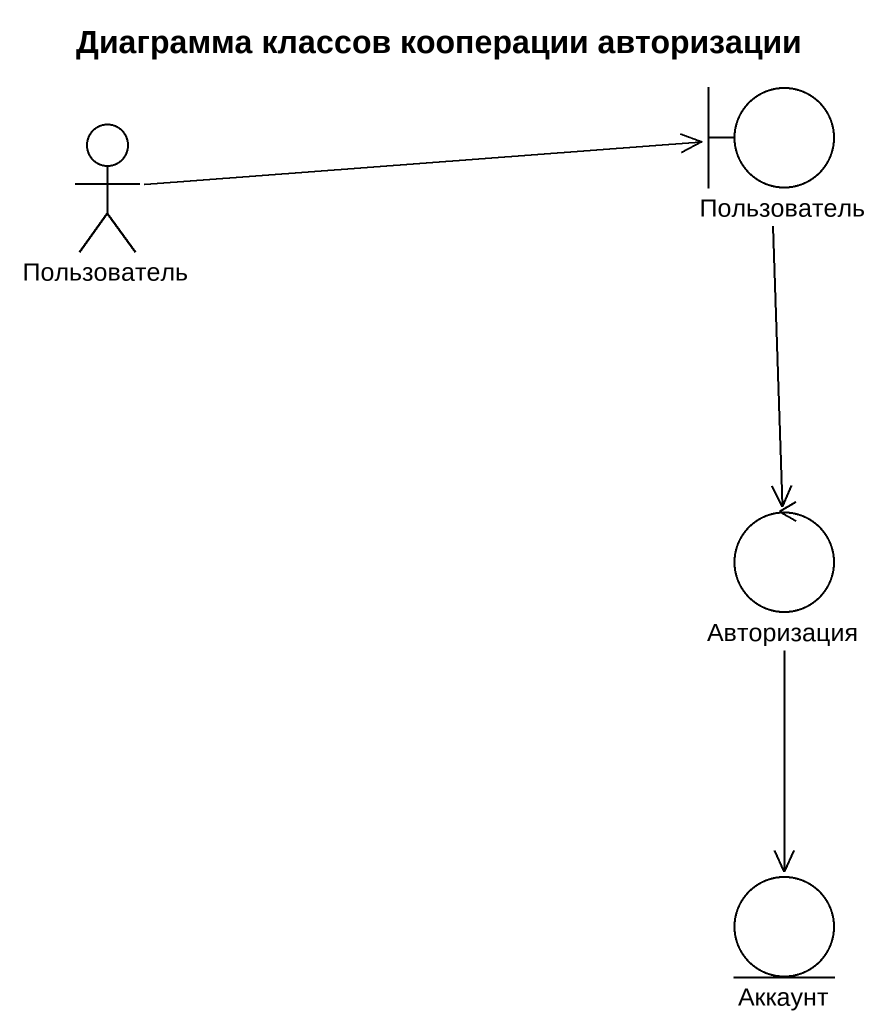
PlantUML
@startuml
title Диаграмма классов кооперации авторизации
boundary Пользователь
actor "Пользователь" as Пользователь_2
control Авторизация
entity Аккаунт
Пользователь --> Авторизация
Пользователь_2 -right-> Пользователь
Авторизация --> Аккаунт
@enduml
